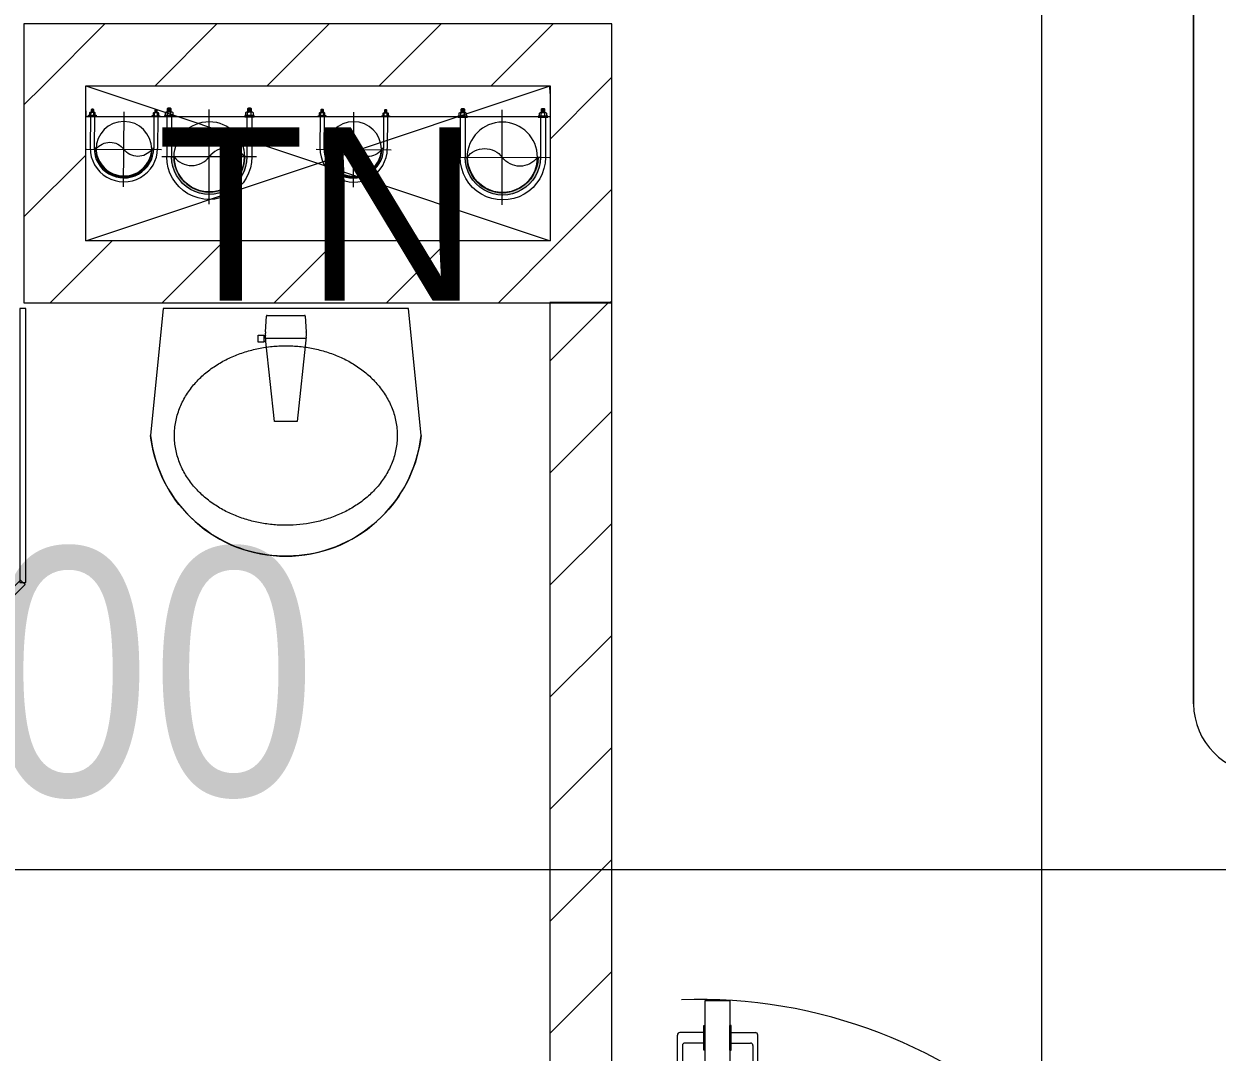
# Model space of a CAD drawing. Header units: millimetres. Extents: x 962 to 241049, y -15958 to 84407.
# Drawn here: x 175482 to 177410, y 29676 to 31337 of the extents above; entities that cross this region are included whole.
import ezdxf

# ---------------------------------------------------------------- set-up
doc = ezdxf.new("R2010")
doc.units = ezdxf.units.MM
doc.linetypes.add('IMPORT-CENTER _3_', pattern=[10.16, 6.35, -1.27, 1.27, -1.27])
for name, color, linetype, lineweight in [('0-1', 7, 'Continuous', 5), ('0-2', 250, 'Continuous', 9), ('A-ANNO-DIMS', 211, 'Continuous', 9), ('A-ANNO-DIMS-160', 211, 'Continuous', 9), ('A-DETL-GENF-1', 9, 'Continuous', 9), ('A-DOOR-1', 254, 'Continuous', 9), ('A-DOOR-2', 9, 'Continuous', 9), ('A-GLAZ-CURT-1', 254, 'Continuous', 9), ('A-GLAZ-CURT-2', 9, 'Continuous', 9), ('A-WALL-1', 253, 'Continuous', 18), ('A-WALL-3', 113, 'Continuous', 18), ('A-WALL-PATT-1', 10, 'Continuous', 9), ('A-WALL-PATT-2', 111, 'Continuous', 9), ('G-ANNO-TEXT-1', 7, 'Continuous', 9), ('G-IMPT', 8, 'Continuous', 9), ('G-IMPT-2', 8, 'IMPORT-CENTER _3_', 9), ('I-FURN-1', 254, 'Continuous', 9), ('M-EQPM', 50, 'Continuous', 9), ('P-SANR-FIXT-1', 254, 'Continuous', 9)]:
    doc.layers.add(name, color=color, linetype=linetype, lineweight=lineweight)
doc.styles.add('Arial_10', font='arial_0.ttf', dxfattribs={"height": 280})
doc.styles.add('UTM Avo', font='UTM Avo.ttf', dxfattribs={"width": 0.9, "height": 400})
doc.dimstyles.new('1_Dim_chi_tiet_2_5', dxfattribs={"dimscale": 304.8, "dimtxt": 399.720379, "dimasz": 0.629921, "dimexe": 0.524934, "dimexo": 0.0625, "dimgap": 0.052493, "dimtad": 1, "dimdec": 0, "dimrnd": 5, "dimzin": 0, "dimdsep": 46, "dimtxsty": 'UTM Avo', "dimblk1": 'OBLIQUE', "dimblk2": 'OBLIQUE', "dimsah": 1, "dimcen": 0.09, "dimdle": 0.524934, "dimazin": 0, "dimtfac": 1, "dimtdec": 4, "dimtix": 1, "dimtmove": 0, "dimatfit": 3, "dimfxl": 1.049869, "dimfxlon": 1, "dimtvp": 1, "dimtolj": 1, "dimtzin": 0, "dimarcsym": 2})
pattern_1 = [(45, (63179.03, 0), (-90.50967, 90.50967), [])]

# ---------------------------------------------------------------- blocks, each defined once
blk = doc.blocks.new('DOOR_CW_01 CANH MO-PANEL KINH - DIW_01-900x2200-CỬA GỖ VÂN LAMINATE-V4-TKCS_MB TẦNG 1')
at = {"layer": 'A-DETL-GENF-1'}
for p, q in [((-397, 872), (-357, 872)), ((-397, 752), (-397, 872)), ((-357, 872), (-357, 752)), ((-399, 831.8), (-397, 831.8)), ((-399, 792.2), (-399, 831.8)), ((-397, 792.2), (-397, 831.8)), ((-357, 792.2), (-357, 831.8)), ((-355, 831.8), (-357, 831.8)), ((-355, 792.2), (-355, 831.8)), ((-442, 737), (-442, 816.5)), ((-399, 820.5), (-438, 820.5)), ((-355, 820.5), (-316, 820.5)), ((-312, 737), (-312, 816.5)), ((-434, 799.5), (-434, 737)), ((-399, 803.5), (-430, 803.5)), ((-397, 792.2), (-399, 792.2)), ((-357, 792.2), (-355, 792.2)), ((-355, 803.5), (-324, 803.5)), ((-320, 799.5), (-320, 737)), ((-357, 752), (-397, 752)), ((-363, 752), (-391, 752)), ((-391, 752), (-391, 738)), ((-363, 738), (-363, 752)), ((-397, 738), (-391, 738)), ((-397, 738), (-397, 196)), ((-357, 738), (-363, 738)), ((-357, 196), (-357, 738)), ((-433.9, 711.2), (-427.3, 715.8)), ((-320.1, 711.2), (-326.7, 715.8)), ((-397, 196), (-391, 196)), ((-391, 196), (-391, 182)), ((-357, 196), (-363, 196)), ((-363, 182), (-363, 196)), ((-357, 182), (-397, 182)), ((-397, 182), (-397, 62)), ((-391, 182), (-363, 182)), ((-357, 62), (-357, 182)), ((-397, 62), (-357, 62))]:
    blk.add_line(p, q, dxfattribs=at)
blk.add_circle((-407, 60), 10, dxfattribs=at)
for centre, radius, start, end in [((-407, 60), 814, 360, 92), ((-438, 816.5), 4, 90, 180), ((-316, 816.5), 4, 0, 90), ((-430, 799.5), 4, 90, 180), ((-324, 799.5), 4, 360, 90), ((-397, 737), 45, 180, 215), ((-397, 737), 37, 180, 215), ((-357, 737), 37, 325, 0), ((-357, 737), 45, 325, 0)]:
    blk.add_arc(centre, radius, start, end, dxfattribs=at)
at = {"layer": 'A-DOOR-2'}
for p, q in [((-410, 50), (-450, 50)), ((-450, 50), (-450, -50)), ((-410, 0), (-410, 50)), ((-407, 50), (-382, 50)), ((450, 50), (410, 50)), ((410, 50), (410, 0)), ((450, -50), (450, 50)), ((-400, 0), (-410, 0)), ((-400, -50), (-400, 0)), ((410, 0), (400, 0)), ((400, 0), (400, -50)), ((-450, -50), (-400, -50)), ((400, -50), (450, -50))]:
    blk.add_line(p, q, dxfattribs=at)
blk = doc.blocks.new('GIUONG NGU-2TAB-1600x2000 - GIUONG NGU-2TAB-1600x2000-851491-TKCS_MB TẦNG 1')
at = {"layer": 'I-FURN-1'}
for p, q in [((569.6, 2050), (1997.1, 2050)), ((1997.1, 2050), (569.6, 2050))]:
    blk.add_line(p, q, dxfattribs=at)
blk.add_arc((569.6, 1938.9), 111.1, 90, 180, dxfattribs=at)
blk.add_arc((569.6, 1938.9), 111.1, 90, 180, dxfattribs=at)
blk = doc.blocks.new('bonruatreo - Chậu rửa-V53-TKCS_MB TẦNG 1')
at = {"layer": 'P-SANR-FIXT-1'}
for p, q in [((198.4, 0), (-198.4, 0)), ((165, 0), (-165, 0)), ((218.6, -205), (198.4, 0)), ((-198.4, 0), (-218.6, -205)), ((-33, -37.3), (-31.4, -12.2)), ((-30.2, -11), (30.2, -11)), ((31.4, -12.2), (33, -37.3)), ((-44.7, -42.8), (-35.6, -42.8)), ((-44.7, -54.2), (-44.7, -42.8)), ((-35.6, -54.2), (-44.7, -54.2)), ((-35.6, -42.8), (-35.6, -44.2)), ((-35.6, -44.2), (-33.1, -44.2)), ((-35.6, -44.2), (-35.6, -52.9)), ((-35.6, -52.9), (-35.6, -54.2)), ((-32.2, -52.9), (-35.6, -52.9)), ((-32.2, -52.9), (-33.1, -44.2)), ((32.7, -48.5), (-32.7, -48.5)), ((-18.5, -182.5), (-32.2, -52.9)), ((33, -45.4), (18.5, -182.5)), ((18.5, -182.5), (-18.5, -182.5))]:
    blk.add_line(p, q, dxfattribs=at)
at = {"layer": 'P-SANR-FIXT-1', "flags": 128}
blk.add_lwpolyline([(218.6, -205), (217.4, -213.7), (215.9, -222.4), (214, -231), (211.8, -239.5), (209.3, -247.9), (206.4, -256.2), (203.2, -264.4), (199.6, -272.5), (195.8, -280.4), (191.6, -288.1), (187.1, -295.7), (182.3, -303.1), (177.3, -310.3), (171.9, -317.3), (166.3, -324.1), (160.4, -330.6), (154.2, -336.9), (147.8, -342.9), (141.2, -348.7), (134.3, -354.2), (127.3, -359.4), (120, -364.4), (112.5, -369), (104.9, -373.4), (97.1, -377.4), (89.1, -381.2), (81, -384.6), (72.7, -387.6), (64.4, -390.4), (55.9, -392.8), (47.3, -394.8), (38.7, -396.6), (30, -397.9), (21.3, -399), (12.5, -399.6), (3.7, -400), (-5.1, -399.9), (-13.9, -399.6), (-22.6, -398.8), (-31.4, -397.8), (-40.1, -396.3), (-48.7, -394.5), (-57.2, -392.4), (-65.7, -390), (-74, -387.2), (-82.2, -384.1), (-90.3, -380.6), (-98.3, -376.8), (-106.1, -372.7), (-113.7, -368.3), (-121.1, -363.6), (-128.4, -358.7), (-135.4, -353.4), (-142.2, -347.8), (-148.8, -342), (-155.2, -335.9), (-161.3, -329.6), (-167.2, -323), (-172.8, -316.2), (-178.1, -309.2), (-183.1, -302), (-187.8, -294.6), (-192.2, -287), (-196.4, -279.2), (-200.2, -271.3), (-203.7, -263.2), (-206.8, -255), (-209.7, -246.6), (-212.2, -238.2), (-214.3, -229.7), (-216.1, -221.1), (-217.6, -212.4), (-218.6, -205)], dxfattribs=at)
at = {"layer": 'P-SANR-FIXT-1'}
for centre, radius, start, end in [((-30.1, -12.3), 1.3, 91.2278, 176.4003), ((30.1, -12.3), 1.3, 3.5997, 88.7722), ((5.5, -41.4), 38.7, 173.966, 184.1457), ((-5.5, -41.4), 38.7, 353.966, 6.034), ((0, -180), 220, 186.525, 353.475)]:
    blk.add_arc(centre, radius, start, end, dxfattribs=at)
for points in [[(-180, -205), (-180, -197.6), (-178.6, -182.7), (-172.4, -161.2), (-162.5, -141.1), (-149.4, -123), (-133.8, -107), (-116.1, -93.4), (-96.9, -82.1), (-76.5, -73.2), (-55.2, -66.5), (-33.3, -62.1), (-11.2, -59.9), (11.1, -59.9), (33.3, -62.1), (55.2, -66.5), (76.5, -73.2), (96.9, -82.1), (116.1, -93.4), (133.8, -107.1), (149.5, -123), (162.5, -141.2), (172.4, -161.2), (178.6, -182.7), (180, -197.6), (180, -205)], [(11.1, -349.7), (3.7, -350.1), (-11.2, -350.1), (-33.3, -347.9), (-55.2, -343.5), (-76.5, -336.8), (-96.9, -327.9), (-116.1, -316.6), (-133.8, -303), (-149.4, -287), (-162.5, -268.9), (-172.4, -248.8), (-178.6, -227.3), (-180, -212.4), (-180, -205)]]:
    blk.add_open_spline(points, degree=3, dxfattribs=at)
blk.add_open_spline([(180, -205), (180, -212.4), (178.6, -227.3), (172.4, -248.8), (162.5, -268.8), (149.5, -287), (133.8, -302.9), (116.1, -316.6), (96.9, -327.9), (76.5, -336.8), (55.2, -343.5), (33.6, -347.8), (19.1, -349.3), (11.9, -349.7)], degree=3, knots=[-1, -1, -1, -1, -0.9565217, -0.9130435, -0.8695652, -0.826087, -0.7826087, -0.7391304, -0.6956522, -0.6521739, -0.6086957, -0.5652174, -0.5232389, -0.5232389, -0.5232389, -0.5232389], dxfattribs=at)
blk = doc.blocks.new('System Panel - Glazed-580253-TKCS_MB TẦNG 1')
at = {"layer": 'A-GLAZ-CURT-2'}
for p, q in [((352.2, 5), (-352.2, 5)), ((-352.2, 5), (-352.2, -5)), ((352.2, -5), (352.2, 5)), ((-352.2, -5), (352.2, -5))]:
    blk.add_line(p, q, dxfattribs=at)
blk = doc.blocks.new('System Panel - Glazed-918428-TKCS_MB TẦNG 1')
at = {"layer": 'A-GLAZ-CURT-2'}
for p, q in [((221.2, 5), (-221.2, 5)), ((-221.2, 5), (-221.2, -5)), ((221.2, -5), (221.2, 5)), ((-221.2, -5), (221.2, -5))]:
    blk.add_line(p, q, dxfattribs=at)
blk = doc.blocks.new('NCV_TKTC_TANG 1_rvt-1-TKCS_MB TẦNG 1')
at = {"layer": 'A-WALL-PATT-1'}
h = blk.add_hatch(dxfattribs=at)
h.set_pattern_fill('FP_1', color=256, style=0, pattern_type=2)
h.set_pattern_definition([(45, (0, 0), (-90.50967, 90.50967), [])])
h.paths.add_polyline_path([(113252.6, 28936.9), (113252.6, 30886.9), (113152.6, 30886.9), (113152.6, 28936.9)])
at = {"layer": 'A-WALL-1'}
for p, q in [((113152.6, 30886.9), (113152.6, 28936.9)), ((113252.6, 30886.9), (113152.6, 30886.9)), ((113252.6, 28936.9), (113252.6, 30886.9))]:
    blk.add_line(p, q, dxfattribs=at)
at = {"layer": 'A-DOOR-1'}
blk.add_blockref('DOOR_CW_01 CANH MO-PANEL KINH - DIW_01-900x2200-CỬA GỖ VÂN LAMINATE-V4-TKCS_MB TẦNG 1', (113800.5, 28886.9), dxfattribs=at)
at = {"layer": 'A-GLAZ-CURT-1'}
for name, p, rotation in [('System Panel - Glazed-918428-TKCS_MB TẦNG 1', (112300.9, 30655.8), 89.9999999999993), ('System Panel - Glazed-580253-TKCS_MB TẦNG 1', (112051.9, 30185.6), 45.00000000000025)]:
    blk.add_blockref(name, p, dxfattribs=dict(at, rotation=rotation))
at = {"layer": 'I-FURN-1', "rotation": 89.99999999999915}
blk.add_blockref('GIUONG NGU-2TAB-1600x2000 - GIUONG NGU-2TAB-1600x2000-851491-TKCS_MB TẦNG 1', (116242.6, 29668.6), dxfattribs=at)
at = {"layer": 'P-SANR-FIXT-1'}
blk.add_blockref('bonruatreo - Chậu rửa-V53-TKCS_MB TẦNG 1', (112725.9, 30876.9), dxfattribs=at)
blk = doc.blocks.new('TKTC_XREF_251221_MB TANG 1 - TKTC_XREF_260130_MB TANG 1_dwg_CUM U_DN100-4202112-TKCS_MB TẦNG 1')
at = {"layer": 'G-IMPT'}
blk.add_hatch(color=256, dxfattribs=at).paths.add_polyline_path([(0, 61), (0, 57), (14.8, 55.1), (28.5, 49.4), (40.3, 40.3), (49.4, 28.5), (55.1, 14.8), (57, 0), (55.1, -14.8), (49.4, -28.5), (40.3, -40.3), (28.5, -49.4), (14.8, -55.1), (0, -57), (0, -61), (15.8, -58.9), (30.5, -52.8), (43.1, -43.1), (52.8, -30.5), (59.7, -9.6), (61, 0), (58.9, 15.8), (52.8, 30.5), (43.1, 43.1), (30.5, 52.8), (15.8, 58.9)])
for p, q in [((-79.1, 66.6), (-79.1, 63.4)), ((-76.6, 66.6), (-76.6, 63.4)), ((-74.6, 66.6), (-74.6, 63.4)), ((-72.7, 69.3), (-72.7, 60.7)), ((-66.9, 67.9), (-71.7, 67.9)), ((-66.9, 62.1), (-71.7, 62.1)), ((-65, 69), (0, 69)), ((-79.1, -63.4), (-79.1, -66.6)), ((-76.6, -63.4), (-76.6, -66.6)), ((-74.6, -63.4), (-74.6, -66.6)), ((-72.7, -60.7), (-72.7, -69.3)), ((-66.9, -62.1), (-71.7, -62.1)), ((-66.9, -67.9), (-71.7, -67.9)), ((-65, -69), (0, -69))]:
    blk.add_line(p, q, dxfattribs=at)
at = {"layer": 'G-IMPT', "flags": 128}
for points in [[(-72.7, 67.6), (-78.1, 67.6), (-78.1, 62.4), (-72.7, 62.4)], [(-71.7, 59.2), (-66.9, 59.2), (-66.9, 70.8), (-71.7, 70.8)], [(-66.9, 70.8), (-66.9, 72.7), (-65, 72.7), (-65, 57.3), (-66.9, 57.3), (-66.9, 59.2)], [(-65, 61), (0, 61), (0, 57)], [(-72.7, -62.4), (-78.1, -62.4), (-78.1, -67.6), (-72.7, -67.6)], [(-71.7, -70.8), (-66.9, -70.8), (-66.9, -59.2), (-71.7, -59.2)], [(-66.9, -59.2), (-66.9, -57.3), (-65, -57.3), (-65, -72.7), (-66.9, -72.7), (-66.9, -70.8)], [(-65, -61), (0, -61), (0, -57)]]:
    blk.add_lwpolyline(points, dxfattribs=at)
at = {"layer": 'G-IMPT'}
for centre, radius, start, end in [((-78.1, 66.6), 0.96, 90, 180), ((-78.1, 63.4), 0.96, 180, 270), ((-71.1, 69.3), 1.56, 112.6199, 247.3801), ((-67.9, 65), 4.8, 143.1301, 216.8699), ((-71.1, 60.7), 1.56, 112.6199, 247.3801), ((0, 0), 69, 270, 90), ((0, 0), 61, 270, 90), ((0, 0), 57, 270, 90), ((-78.1, -63.4), 0.96, 90, 180), ((-78.1, -66.6), 0.96, 180, 270), ((-71.1, -60.7), 1.56, 112.6199, 247.3801), ((-67.9, -65), 4.8, 143.1301, 216.8699), ((-71.1, -69.3), 1.56, 112.6199, 247.3801)]:
    blk.add_arc(centre, radius, start, end, dxfattribs=at)
blk = doc.blocks.new('TKTC_XREF_251221_MB TANG 1 - TKTC_XREF_260130_MB TANG 1_dwg_$cc-V132-TKCS_MB TẦNG 1')
at = {"layer": 'G-IMPT'}
blk.add_circle((0, 0), 0.5, dxfattribs=at)
for centre, radius, start, end in [((0, 0), 0.5, 90, 270), ((0.188, 0.25), 0.313, 126.8699, 233.1301), ((-0.188, -0.25), 0.313, 306.8699, 53.1301)]:
    blk.add_arc(centre, radius, start, end, dxfattribs=at)
at = {"layer": 'G-IMPT-2'}
for p, q in [((0, -0.673), (0, 0.673)), ((-0.673, 0), (0.673, 0))]:
    blk.add_line(p, q, dxfattribs=at)
blk = doc.blocks.new('TKTC_XREF_251221_MB TANG 1 - TKTC_XREF_260130_MB TANG 1_dwg_$cc-4202114-TKCS_MB TẦNG 1')
at = {"layer": 'G-IMPT'}
blk.add_circle((0, 0), 0.5, dxfattribs=at)
for centre, radius, start, end in [((0, 0), 0.5, 90, 270), ((0.188, 0.25), 0.313, 126.8699, 233.1301), ((-0.188, -0.25), 0.313, 306.8699, 53.1301)]:
    blk.add_arc(centre, radius, start, end, dxfattribs=at)
at = {"layer": 'G-IMPT-2'}
for p, q in [((0, -0.673), (0, 0.673)), ((-0.673, 0), (0.673, 0))]:
    blk.add_line(p, q, dxfattribs=at)
blk = doc.blocks.new('TKTC_XREF_251221_MB TANG 1 - TKTC_XREF_260130_MB TANG 1_dwg_CUM U_DN100-4202115-TKCS_MB TẦNG 1')
at = {"layer": 'G-IMPT'}
blk.add_hatch(color=256, dxfattribs=at).paths.add_polyline_path([(0, -61), (0, -57), (14.8, -55.1), (28.5, -49.4), (40.3, -40.3), (49.4, -28.5), (55.1, -14.8), (57, 0), (55.1, 14.8), (49.4, 28.5), (40.3, 40.3), (28.5, 49.4), (14.8, 55.1), (0, 57), (0, 61), (15.8, 58.9), (30.5, 52.8), (43.1, 43.1), (52.8, 30.5), (58.9, 15.8), (61, 0), (58.9, -15.8), (52.8, -30.5), (43.1, -43.1), (30.5, -52.8), (15.8, -58.9)])
for p, q in [((-79.1, 66.6), (-79.1, 63.4)), ((-76.6, 66.6), (-76.6, 63.4)), ((-74.6, 66.6), (-74.6, 63.4)), ((-72.7, 69.3), (-72.7, 60.7)), ((-66.9, 67.9), (-71.7, 67.9)), ((-66.9, 62.1), (-71.7, 62.1)), ((-65, 69), (0, 69)), ((-79.1, -63.4), (-79.1, -66.6)), ((-76.6, -63.4), (-76.6, -66.6)), ((-74.6, -63.4), (-74.6, -66.6)), ((-72.7, -60.7), (-72.7, -69.3)), ((-66.9, -62.1), (-71.7, -62.1)), ((-66.9, -67.9), (-71.7, -67.9)), ((-65, -69), (0, -69))]:
    blk.add_line(p, q, dxfattribs=at)
at = {"layer": 'G-IMPT', "flags": 128}
for points in [[(-72.7, 67.6), (-78.1, 67.6), (-78.1, 62.4), (-72.7, 62.4)], [(-71.7, 59.2), (-66.9, 59.2), (-66.9, 70.8), (-71.7, 70.8)], [(-66.9, 70.8), (-66.9, 72.7), (-65, 72.7), (-65, 57.3), (-66.9, 57.3), (-66.9, 59.2)], [(-65, 61), (0, 61), (0, 57)], [(-66.9, -59.2), (-66.9, -57.3), (-65, -57.3), (-65, -72.7), (-66.9, -72.7), (-66.9, -70.8)], [(-65, -61), (0, -61), (0, -57)], [(-72.7, -62.4), (-78.1, -62.4), (-78.1, -67.6), (-72.7, -67.6)], [(-71.7, -70.8), (-66.9, -70.8), (-66.9, -59.2), (-71.7, -59.2)]]:
    blk.add_lwpolyline(points, dxfattribs=at)
at = {"layer": 'G-IMPT'}
for centre, radius, start, end in [((-78.1, 66.6), 0.96, 90, 180), ((-78.1, 63.4), 0.96, 180, 270), ((-71.1, 69.3), 1.56, 112.6199, 247.3801), ((-67.9, 65), 4.8, 143.1301, 216.8699), ((-71.1, 60.7), 1.56, 112.6199, 247.3801), ((0, 0), 69, 270, 90), ((0, 0), 61, 270, 90), ((0, 0), 57, 270, 90), ((-78.1, -63.4), 0.96, 90, 180), ((-78.1, -66.6), 0.96, 180, 270), ((-71.1, -60.7), 1.56, 112.6199, 247.3801), ((-67.9, -65), 4.8, 143.1301, 216.8699), ((-71.1, -69.3), 1.56, 112.6199, 247.3801)]:
    blk.add_arc(centre, radius, start, end, dxfattribs=at)
blk = doc.blocks.new('TKTC_XREF_251221_MB TANG 1 - TKTC_XREF_260130_MB TANG 1_dwg_$cc-V131-TKCS_MB TẦNG 1')
at = {"layer": 'G-IMPT'}
blk.add_circle((0, 0), 0.5, dxfattribs=at)
for centre, radius, start, end in [((0, 0), 0.5, 90, 270), ((0.188, 0.25), 0.313, 126.8699, 233.1301), ((-0.188, -0.25), 0.313, 306.8699, 53.1301)]:
    blk.add_arc(centre, radius, start, end, dxfattribs=at)
at = {"layer": 'G-IMPT-2'}
for p, q in [((0, -0.673), (0, 0.673)), ((-0.673, 0), (0.673, 0))]:
    blk.add_line(p, q, dxfattribs=at)
blk = doc.blocks.new('TKTC_XREF_251221_MB TANG 1 - TKTC_XREF_260130_MB TANG 1_dwg_$cc-4202116-TKCS_MB TẦNG 1')
at = {"layer": 'G-IMPT'}
blk.add_circle((0, 0), 0.5, dxfattribs=at)
for centre, radius, start, end in [((0, 0), 0.5, 90, 270), ((0.188, 0.25), 0.313, 126.8699, 233.1301), ((-0.188, -0.25), 0.313, 306.8699, 53.1301)]:
    blk.add_arc(centre, radius, start, end, dxfattribs=at)
at = {"layer": 'G-IMPT-2'}
for p, q in [((0, -0.673), (0, 0.673)), ((-0.673, 0), (0.673, 0))]:
    blk.add_line(p, q, dxfattribs=at)
blk = doc.blocks.new('TKTC_XREF_251221_MB TANG 1 - TKTC_XREF_260130_MB TANG 1_dwg-4202109-TKCS_MB TẦNG 1')
at = {"layer": 'G-IMPT', "flags": 128}
for points in [[(-89999, -370122.4), (-89999.1, -370110.2), (-90749, -370110.2)], [(-90749, -370150.2), (-90749, -370159.4), (-89999, -370159.4)]]:
    blk.add_lwpolyline(points, dxfattribs=at)
at = {"extrusion": (0, 0, -1)}
for name, p, xscale, yscale, zscale, rotation in [('TKTC_XREF_251221_MB TANG 1 - TKTC_XREF_260130_MB TANG 1_dwg_$cc-V132-TKCS_MB TẦNG 1', (90687.5, -370212.3), 90.0000000000512, 90.0000000000512, -90.0000000000512, 90.41977899777648), ('TKTC_XREF_251221_MB TANG 1 - TKTC_XREF_260130_MB TANG 1_dwg_CUM U_DN100-4202115-TKCS_MB TẦNG 1', (90549.5, -370224.4), 0.9974999999999966, 0.9974999999999966, -0.9974999999999966, 270.0467435564909), ('TKTC_XREF_251221_MB TANG 1 - TKTC_XREF_260130_MB TANG 1_dwg_$cc-4202116-TKCS_MB TẦNG 1', (90316.3, -370212.7), 90.0000000000512, 90.0000000000512, -90.0000000000512, 90.41977899777648), ('TKTC_XREF_251221_MB TANG 1 - TKTC_XREF_260130_MB TANG 1_dwg_$cc-V131-TKCS_MB TẦNG 1', (90076.1, -370225.3), 113.7150000000092, 113.7150000000092, -113.7150000000092, 90.04476088158574), ('TKTC_XREF_251221_MB TANG 1 - TKTC_XREF_260130_MB TANG 1_dwg_CUM U_DN100-4202115-TKCS_MB TẦNG 1', (90075.2, -370225.3), 0.9975000000000005, 0.9975000000000005, -0.9975000000000006, 270.0467435561337)]:
    blk.add_blockref(name, p, dxfattribs=dict(at, xscale=xscale, yscale=yscale, zscale=zscale, rotation=rotation))
for name, p, xscale, yscale, zscale, rotation in [('TKTC_XREF_251221_MB TANG 1 - TKTC_XREF_260130_MB TANG 1_dwg_CUM U_DN100-4202112-TKCS_MB TẦNG 1', (-90687.4, -370210.4), 0.7894736842105241, 0.7894736842105241, 0.7894736842105241, 269.580221000629), ('TKTC_XREF_251221_MB TANG 1 - TKTC_XREF_260130_MB TANG 1_dwg_$cc-4202114-TKCS_MB TẦNG 1', (-90549.5, -370224.4), 113.7150000000092, 113.7150000000092, 113.7150000000092, 89.95325644590794), ('TKTC_XREF_251221_MB TANG 1 - TKTC_XREF_260130_MB TANG 1_dwg_CUM U_DN100-4202112-TKCS_MB TẦNG 1', (-90316.3, -370210.8), 0.7894736842105241, 0.7894736842105241, 0.7894736842105241, 269.580221000629)]:
    blk.add_blockref(name, p, dxfattribs=dict(xscale=xscale, yscale=yscale, zscale=zscale, rotation=rotation))
blk = doc.blocks.new('TKTC_XREF_251221_MB TANG 1 - TKTC_XREF_251221_MB TANG 1-2038492-TKCS_MB TẦNG 1')
blk.add_blockref('TKTC_XREF_251221_MB TANG 1 - TKTC_XREF_260130_MB TANG 1_dwg-4202109-TKCS_MB TẦNG 1', (169499.1, 384109.7))
blk = doc.blocks.new('DIMBLOCK199-TKCS_MB TẦNG 1')
at = {"layer": 'A-ANNO-DIMS-160'}
for p, q in [((177126.6, 24577.4), (177126.6, 33497.4)), ((176806.6, 33337.4), (177286.6, 33337.4)), ((177126.6, 33337.4), (176806.6, 33337.4)), ((176806.6, 24737.4), (177286.6, 24737.4)), ((177126.6, 24737.4), (176806.6, 24737.4))]:
    blk.add_line(p, q, dxfattribs=at)
at = {"layer": 'A-ANNO-DIMS-160', "lineweight": 25}
for p, q in [((177126.6, 33337.4), (177030.6, 33433.4)), ((177126.6, 33337.4), (177222.6, 33241.4)), ((177126.6, 24737.4), (177030.6, 24833.4)), ((177126.6, 24737.4), (177222.6, 24641.4))]:
    blk.add_line(p, q, dxfattribs=at)
at = {"layer": 'A-ANNO-DIMS-160', "color": 0, "insert": (176607, 28489.6), "char_height": 400, "width": 1314.636, "attachment_point": 1, "rotation": 90, "line_spacing_factor": 1.110334, "style": 'UTM Avo'}
blk.add_mtext('8600', dxfattribs=at)
blk = doc.blocks.new('_Oblique')
at = {"color": 0, "linetype": 'ByBlock', "lineweight": -2}
blk.add_line((-0.5, -0.5), (0.5, 0.5), dxfattribs=at)
blk = doc.blocks.new('DIMBLOCK205-TKCS_MB TẦNG 1')
at = {"layer": 'A-ANNO-DIMS-160'}
for p, q in [((171431.6, 30290.8), (171431.6, 29810.8)), ((171431.6, 29970.8), (171431.6, 30290.8)), ((179431.6, 30290.8), (179431.6, 29810.8)), ((179431.6, 29970.8), (179431.6, 30290.8)), ((171271.6, 29970.8), (179591.6, 29970.8))]:
    blk.add_line(p, q, dxfattribs=at)
at = {"layer": 'A-ANNO-DIMS-160', "lineweight": 25}
for p, q in [((171431.6, 29970.8), (171527.6, 30066.8)), ((179431.6, 29970.8), (179527.6, 30066.8)), ((171431.6, 29970.8), (171335.6, 29874.8)), ((179431.6, 29970.8), (179335.6, 29874.8))]:
    blk.add_line(p, q, dxfattribs=at)
at = {"layer": 'A-ANNO-DIMS-160', "color": 0, "insert": (174883.8, 30490.4), "char_height": 400, "width": 1314.636, "attachment_point": 1, "line_spacing_factor": 1.110334, "style": 'UTM Avo'}
blk.add_mtext('8000', dxfattribs=at)

msp = doc.modelspace()

# ---------------------------------------------------------------- hatches: boundary and pattern name
at = {"layer": 'A-WALL-PATT-2'}
h = msp.add_hatch(dxfattribs=at)
h.set_pattern_fill('FP_1', color=256, style=0, pattern_type=2)
h.set_pattern_definition(pattern_1)
h.paths.add_polyline_path([(176331.7, 31236.9), (176431.7, 31236.9), (176431.7, 31336.9), (175481.7, 31336.9), (175481.7, 31236.9), (176118.4, 31236.9)])
h = msp.add_hatch(dxfattribs=at)
h.set_pattern_fill('FP_1', color=256, style=0, pattern_type=2)
h.set_pattern_definition(pattern_1)
h.paths.add_polyline_path([(175581.7, 30886.5), (175581.7, 31236.9), (175481.7, 31236.9), (175481.7, 30886.5)])
h = msp.add_hatch(dxfattribs=at)
h.set_pattern_fill('FP_1', color=256, style=0, pattern_type=2)
h.set_pattern_definition(pattern_1)
h.paths.add_polyline_path([(176431.7, 30986.5), (176431.7, 31236.9), (176331.7, 31236.9), (176331.7, 30986.5)])
h = msp.add_hatch(dxfattribs=at)
h.set_pattern_fill('FP_1', color=256, style=0, pattern_type=2)
h.set_pattern_definition(pattern_1)
h.paths.add_polyline_path([(176431.7, 30886.5), (176431.7, 30986.5), (175581.7, 30986.5), (175581.7, 30886.5), (176118.4, 30886.5)])

# ---------------------------------------------------------------- linework, layer by layer
at = {"layer": '0-2'}
for p, q in [((175581.7, 30986.5), (176331.7, 31236.9)), ((175581.7, 31236.9), (176331.7, 30986.5))]:
    msp.add_line(p, q, dxfattribs=at)
at = {"layer": 'A-WALL-3'}
for p, q in [((176431.7, 31336.9), (175481.7, 31336.9)), ((175481.7, 31336.9), (175481.7, 30886.5)), ((176431.7, 30886.5), (176431.7, 31336.9)), ((175581.7, 31236.9), (176331.7, 31236.9)), ((175581.7, 30986.5), (175581.7, 31236.9)), ((176331.7, 31236.9), (176331.7, 30986.5)), ((176331.7, 30986.5), (175581.7, 30986.5)), ((175481.7, 30886.5), (176431.7, 30886.5))]:
    msp.add_line(p, q, dxfattribs=at)

# ---------------------------------------------------------------- block references
at = {"layer": '0-1'}
msp.add_blockref('NCV_TKTC_TANG 1_rvt-1-TKCS_MB TẦNG 1', (63179, 0), dxfattribs=at)
at = {"layer": 'M-EQPM'}
msp.add_blockref('TKTC_XREF_251221_MB TANG 1 - TKTC_XREF_251221_MB TANG 1-2038492-TKCS_MB TẦNG 1', (96831.6, 17236.9), dxfattribs=at)

# ---------------------------------------------------------------- texts
at = {"layer": 'G-ANNO-TEXT-1', "insert": (175957.2, 31029.7), "char_height": 280, "width": 603.2, "attachment_point": 5, "line_spacing_factor": 0.936439, "style": 'Arial_10'}
msp.add_mtext('\\pt79.9988,160.0004,239.9992,320.0008,399.9996,480.0012,560,639.9988,720.0004,799.9992,880.0008,959.9996,1040.0012,1120,1199.9988,1280.0004,1359.9992,1440.0008,1519.9996,1600.0012,1680,1759.9988,1840.0004,1919.9992,2000.0008,2079.9996,2160.0012,2240,2319.9988,2400.0004,2479.9992,2560.0008;TN', dxfattribs=at)

# ---------------------------------------------------------------- dimensions: what is measured, and where the dimension line sits
at = {"layer": 'A-ANNO-DIMS'}
dim = msp.add_linear_dim(base=(177126.6, 33337.4), p1=(176806.6, 24737.4), p2=(176806.6, 33337.4), angle=90, dimstyle='1_Dim_chi_tiet_2_5', override={"dimpost": '<>', "dimfxl": 8600}, dxfattribs=at)
dim.commit()
dim.dimension.update_dxf_attribs({"geometry": 'DIMBLOCK199-TKCS_MB TẦNG 1', "text_midpoint": (176903.6, 29037.4)})
dim = msp.add_linear_dim(base=(179431.6, 29970.8), p1=(171431.6, 30290.8), p2=(179431.6, 30290.8), dimstyle='1_Dim_chi_tiet_2_5', override={"dimpost": '<>', "dimfxl": 8000}, dxfattribs=at)
dim.commit()
dim.dimension.update_dxf_attribs({"geometry": 'DIMBLOCK205-TKCS_MB TẦNG 1', "text_midpoint": (175431.6, 30193.8)})

doc.saveas('drawing.dxf')
